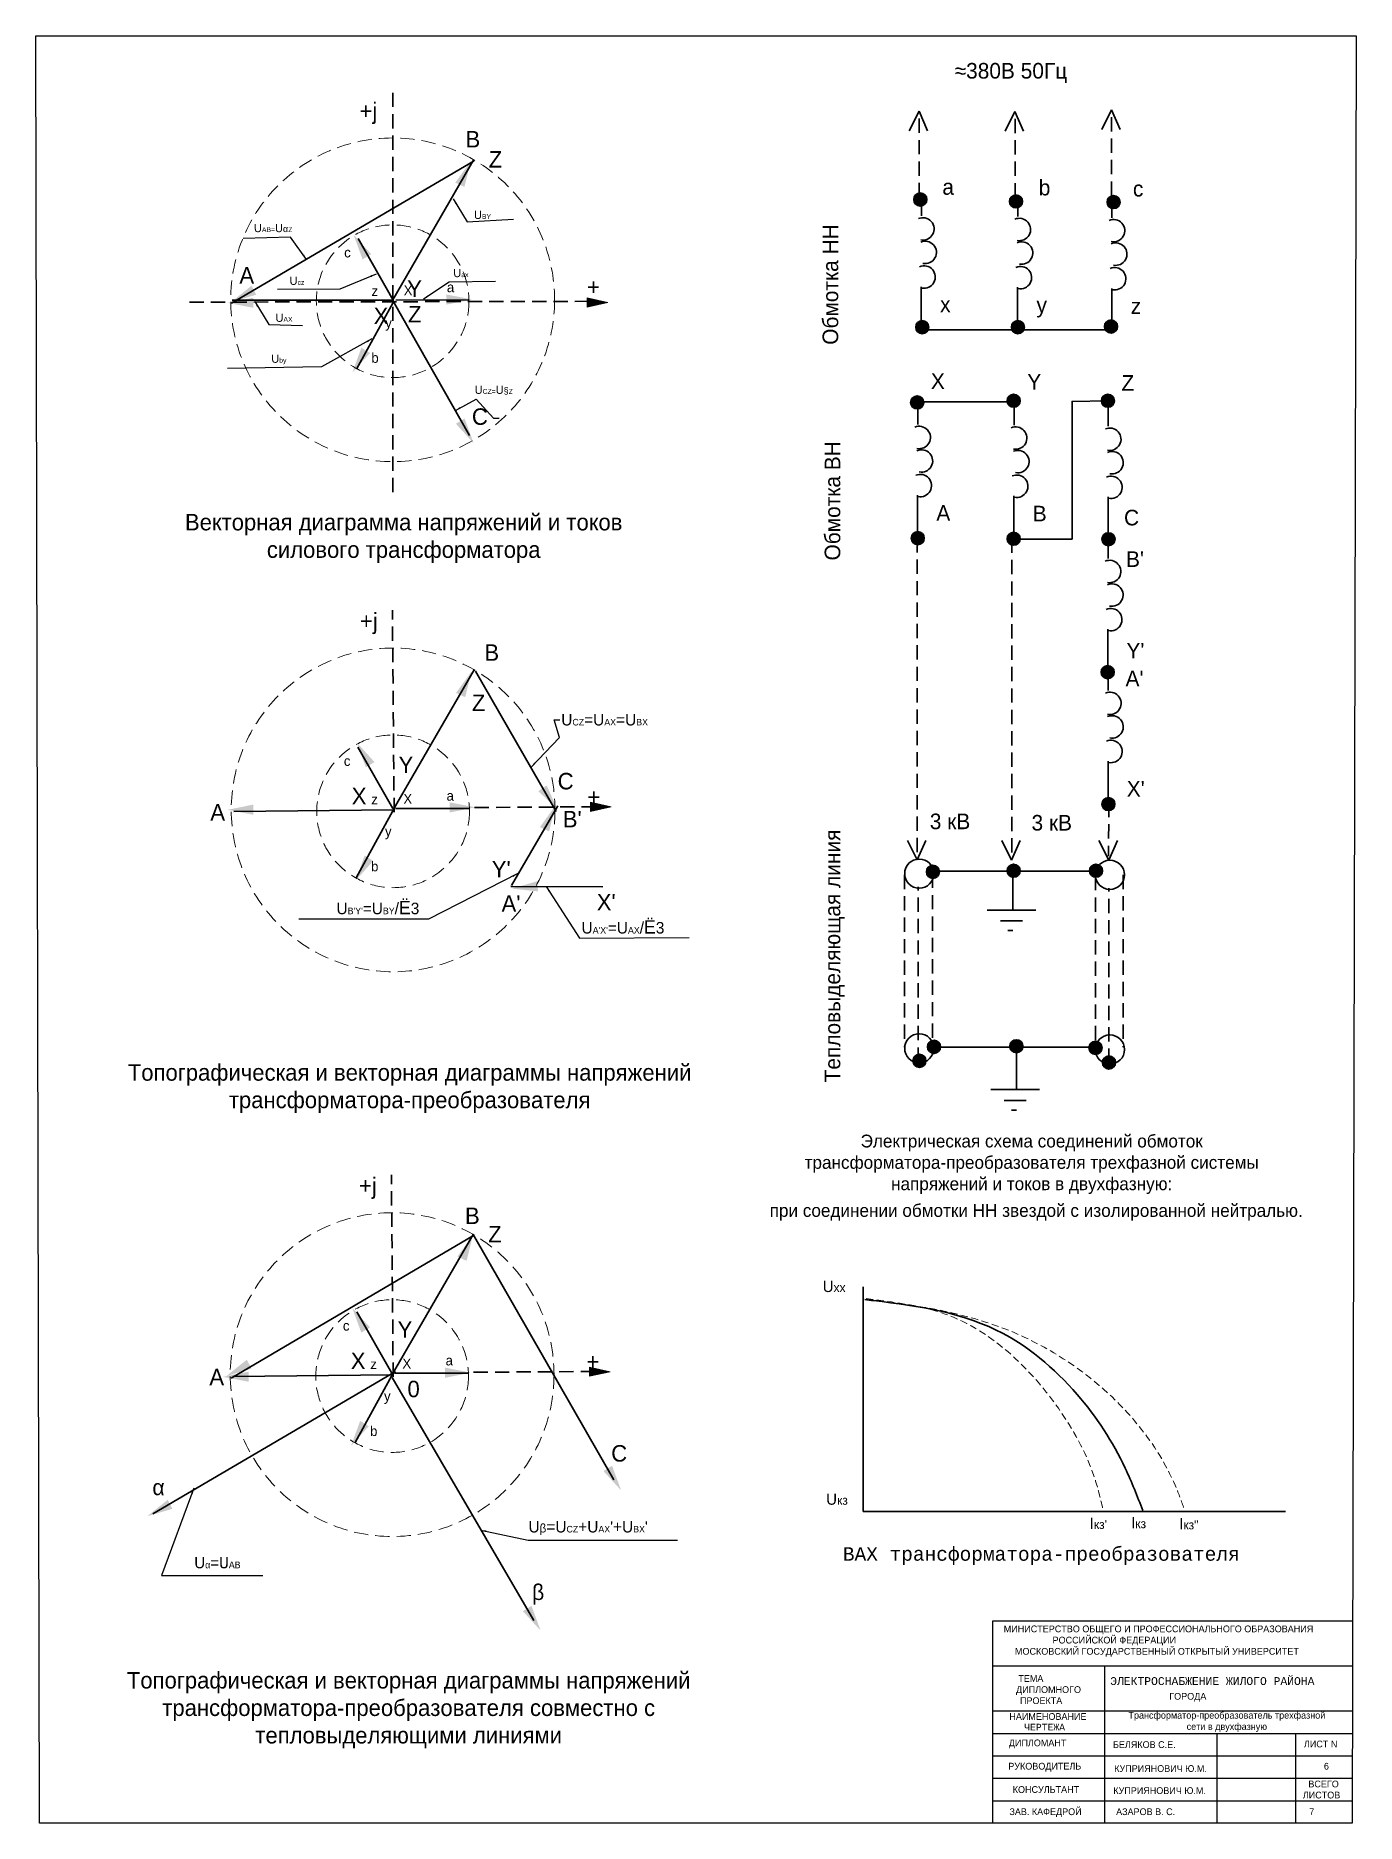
# Paper-space layout 'Layout2' of a CAD drawing. Header units: millimetres. Extents: x 12 to 600, y 4 to 800.
import ezdxf

# ---------------------------------------------------------------- set-up
doc = ezdxf.new("R2010")
doc.units = ezdxf.units.MM
for name, pattern in [('ACAD_ISO03W100', [30, 12, -18]), ('DASHED2', [9.525, 6.35, -3.175]), ('HIDDEN2', [4.7625, 3.175, -1.5875])]:
    doc.linetypes.add(name, pattern=pattern)
doc.layers.add('Чертеж', color=7, linetype='Continuous', lineweight=50)
doc.dimstyles.new('ISO-25', dxfattribs={"dimtxt": 2.5, "dimasz": 2.5, "dimexe": 1.25, "dimexo": 0.625, "dimtad": 1, "dimtxsty": 'Standard', "dimcen": 2.5, "dimadec": 0, "dimazin": 0, "dimtfac": 1, "dimtmove": 0, "dimatfit": 3, "dimfxl": 0, "dimarcsym": 0})

# ---------------------------------------------------------------- blocks, each defined once
blk = doc.blocks.new('A$C13915169')
at = {"layer": 'Чертеж', "lineweight": 5}
blk.add_hatch(color=256, dxfattribs=at).paths.add_polyline_path([(0, 2.79), (0, 0), (6.24, 1.39)])
for p, q in [((0, 2.79), (0, 0)), ((6.24, 1.39), (0, 2.79)), ((0, 0), (6.24, 1.39))]:
    blk.add_line(p, q, dxfattribs=at)
blk = doc.blocks.new('A$C4DE16A95')
at = {"layer": 'Чертеж', "lineweight": 35}
h = blk.add_hatch(color=256, dxfattribs=at)
edge = h.paths.add_edge_path()
edge.add_arc((1.26, 1.26), 1.26, 0, 360)
blk.add_circle((1.26, 1.26), 1.26, dxfattribs=at)

psp = doc.layouts.new('Layout2')

# ---------------------------------------------------------------- hatches: boundary and pattern name
at = {"layer": 'Чертеж', "lineweight": 35}
for color, points in [(1, [(202.74, 732.48), (198.65, 734.39), (205.51, 743.84)]), (5, [(161.27, 702.54), (157.4, 700.22), (153.4, 711.2)]), (1, [(108, 688.51), (110.07, 684.51), (98.87, 681.19)]), (5, [(194.69, 680.1), (194.69, 684.61), (206.16, 682.41)]), (1, [(108.85, 683.18), (108.85, 678.66), (97.38, 680.87)]), (5, [(156.87, 660.92), (160.73, 658.58), (152.9, 649.92)]), (1, [(198.91, 627.09), (202.78, 629.42), (206.81, 618.45)]), (1, [(203.08, 505.41), (198.99, 507.32), (205.85, 516.77)]), (5, [(162.71, 476.53), (158.83, 474.22), (154.84, 485.19)]), (1, [(235.62, 463.55), (239.32, 466.14), (244.08, 455.47)]), (1, [(108.76, 457.6), (108.76, 453.09), (97.29, 455.3)]), (5, [(196.12, 454.09), (196.12, 458.61), (207.59, 456.4)]), (1, [(240.38, 445.67), (236.29, 447.58), (243.15, 457.03)]), (5, [(158.31, 434.91), (162.17, 432.57), (154.33, 423.91)]), (1, [(235.06, 423.5), (235.45, 419), (223.83, 420.21)]), (1, [(203.7, 254.57), (199.61, 256.49), (206.46, 265.94)]), (5, [(160.7, 224.95), (156.83, 222.64), (152.84, 233.61)]), (1, [(105.9, 210.61), (107.98, 206.6), (96.77, 203.29)]), (5, [(194.12, 202.52), (194.12, 207.03), (205.59, 204.82)]), (1, [(106.76, 205.28), (106.76, 200.76), (95.29, 202.97)]), (5, [(156.31, 183.34), (160.17, 181), (152.33, 172.33)]), (1, [(264.55, 161.06), (268.42, 163.38), (272.44, 152.42)]), (3, [(70.71, 148.24), (72.78, 144.23), (61.58, 140.92)]), (3, [(228.7, 98.7), (232.56, 101.03), (236.59, 90.06)])]:
    psp.add_hatch(color=color, dxfattribs=at).paths.add_polyline_path(points)

# ---------------------------------------------------------------- linework, layer by layer
for p, q in [((11.99, 799.74), (599.51, 799.74)), ((13.67, 4.3), (11.99, 799.74)), ((599.51, 799.74), (597.68, 4.3)), ((437.68, 94.3), (437.68, 4.3)), ((597.68, 94.3), (437.68, 94.3)), ((437.68, 74.3), (597.68, 74.3)), ((487.68, 4.3), (487.68, 74.3)), ((437.68, 54.3), (597.68, 54.3)), ((437.68, 44.3), (597.68, 44.3)), ((537.68, 4.3), (537.68, 44.3)), ((572.68, 4.3), (572.68, 44.3)), ((437.68, 34.3), (597.68, 34.3)), ((437.68, 24.3), (597.68, 24.3)), ((437.68, 14.3), (597.68, 14.3)), ((597.68, 4.3), (13.67, 4.3))]:
    psp.add_line(p, q)
at = {"layer": 'Чертеж', "linetype": 'DASHED2', "lineweight": 35}
for p, q in [((170.79, 596.61), (170.79, 775.67)), ((404.98, 727.95), (404.98, 763.91)), ((447.69, 727.84), (447.69, 763.8)), ((490.68, 728.58), (490.68, 764.54)), ((80.43, 681.2), (262.78, 681.57)), ((404.22, 576.13), (404.22, 434.69)), ((446.21, 576), (446.21, 434.33)), ((171.44, 454.31), (170.65, 544.14)), ((207.25, 456.31), (264.34, 456.68)), ((489.44, 458.37), (489.24, 434.64)), ((398.59, 426.35), (398.59, 349.68)), ((411.02, 426.89), (411.02, 350.22)), ((483.43, 425.81), (483.43, 349.14)), ((495.86, 426.35), (495.86, 349.68)), ((404.54, 343.21), (404.54, 420.95)), ((489.38, 342.67), (489.38, 420.41)), ((171.02, 203.01), (170.22, 292.84)), ((206.82, 205.01), (263.92, 205.37))]:
    psp.add_line(p, q, dxfattribs=at)
at = {"layer": 'Чертеж', "lineweight": 35}
for p, q in [((404.97, 766.18), (400.6, 757.44)), ((408.79, 757.44), (404.97, 766.18)), ((447.68, 766.07), (443.3, 757.33)), ((451.5, 757.33), (447.68, 766.07)), ((490.67, 766.81), (486.3, 758.07)), ((494.5, 758.07), (490.67, 766.81)), ((406.04, 719.55), (406.04, 728.06)), ((448.93, 719.27), (448.93, 727.78)), ((490.84, 718.78), (490.84, 727.29)), ((405.97, 688.08), (405.97, 668.87)), ((448.86, 687.79), (448.86, 668.58)), ((490.77, 687.3), (490.77, 668.09)), ((170.79, 682.23), (170.79, 682.23)), ((171.25, 681.3), (170.79, 682.23)), ((405.97, 668.87), (491.04, 668.87)), ((403.27, 636.78), (447.07, 636.78)), ((489.19, 625.96), (489.19, 637.28)), ((404.39, 626.74), (404.39, 635.25)), ((447.28, 626.46), (447.28, 634.96)), ((404.31, 595.26), (404.31, 576.05)), ((447.21, 594.98), (447.21, 575.77)), ((489.11, 594.49), (489.11, 575.28)), ((489.11, 567.09), (489.11, 575.6)), ((489.04, 535.61), (489.04, 516.4)), ((489.21, 508.41), (489.21, 516.92)), ((489.14, 476.93), (489.14, 457.72)), ((170.98, 455.24), (170.98, 455.24)), ((171.44, 454.31), (170.98, 455.24)), ((404.2, 432.96), (399.83, 441.7)), ((408.03, 441.7), (404.2, 432.96)), ((446.2, 432.83), (441.82, 441.57)), ((450.02, 441.57), (446.2, 432.83)), ((489.43, 432.83), (485.05, 441.57)), ((493.25, 441.57), (489.43, 432.83)), ((411.56, 427.97), (482.35, 427.97)), ((446.69, 428.51), (446.69, 410.7)), ((435.34, 410.7), (456.95, 410.7)), ((441.28, 405.84), (451.01, 405.84)), ((444.53, 401.52), (446.69, 401.52)), ((412.64, 349.68), (482.89, 349.68)), ((448.31, 348.6), (448.31, 330.79)), ((436.96, 330.79), (458.58, 330.79)), ((442.9, 325.93), (452.63, 325.93)), ((446.15, 321.61), (448.31, 321.61)), ((171.02, 203.01), (170.55, 203.94)), ((170.55, 203.94), (170.55, 203.94))]:
    psp.add_line(p, q, dxfattribs=at)
at = {"layer": 'Чертеж', "color": 1, "lineweight": 35}
for p, q in [((207.03, 744.12), (99.11, 680.68)), ((170.79, 682.23), (206.89, 744.61)), ((170.79, 682.02), (99.33, 682.02)), ((171.02, 681.63), (205.02, 621.92)), ((170.98, 455.24), (207.09, 517.63)), ((207.58, 517.01), (243.55, 454.54)), ((171.15, 455.21), (100.06, 454.47)), ((223.68, 421.62), (244.22, 457.04)), ((264.24, 421.06), (223.29, 421.14)), ((206.79, 265.83), (98.87, 202.39)), ((170.55, 203.94), (206.66, 266.33)), ((206.66, 266.33), (269.24, 157.1)), ((170.72, 203.9), (99.63, 203.17))]:
    psp.add_line(p, q, dxfattribs=at)
at = {"layer": 'Чертеж', "color": 5, "lineweight": 35}
for p, q in [((171.04, 682.13), (155.45, 709.45)), ((170.99, 681.1), (154.71, 651.31)), ((172.14, 682.13), (204.81, 682.22)), ((170.9, 455.85), (155.31, 483.17)), ((170.85, 454.82), (154.57, 425.03)), ((172, 455.85), (204.67, 455.94)), ((170.47, 204.55), (154.88, 231.86)), ((170.42, 203.52), (154.14, 173.72)), ((171.57, 204.55), (204.24, 204.64))]:
    psp.add_line(p, q, dxfattribs=at)
at = {"layer": 'Чертеж', "color": 3, "lineweight": 35}
for p, q in [((172.02, 205.4), (64.1, 141.96)), ((170.62, 202.61), (233.6, 94.58))]:
    psp.add_line(p, q, dxfattribs=at)
at = {"layer": 'Чертеж', "lineweight": 35}
for points in [[(447.21, 575.77), (473.05, 575.77), (473.05, 637.04), (488.93, 637.28)], [(380.2, 242.98), (380.2, 143.07), (568.01, 143.07)]]:
    psp.add_lwpolyline(points, dxfattribs=at)
at = {"layer": 'Чертеж', "linetype": 'DASHED2', "lineweight": 20}
for centre, radius in [((170.79, 682.23), 72.03), ((170.79, 681.59), 33.97), ((170.98, 455.24), 72.03), ((170.98, 454.61), 33.97), ((170.55, 203.94), 72.03), ((170.55, 203.3), 33.97)]:
    psp.add_circle(centre, radius, dxfattribs=at)
at = {"layer": 'Чертеж', "lineweight": 35}
for centre in [(405.08, 426.89), (489.92, 426.35), (405.08, 349.15), (489.92, 348.61)]:
    psp.add_circle(centre, 6.48, dxfattribs=at)
for centre in [(406.72, 713.8), (449.62, 713.52), (491.52, 713.02), (407.72, 703.34), (450.61, 703.05), (492.52, 702.56), (407.22, 692.38), (450.11, 692.1), (492.02, 691.6), (405.07, 620.98), (447.96, 620.7), (489.87, 620.21), (406.07, 610.52), (448.96, 610.24), (490.86, 609.75), (405.57, 599.56), (448.46, 599.28), (490.37, 598.79), (489.79, 561.33), (490.79, 550.87), (490.29, 539.91), (489.89, 502.66), (490.89, 492.19), (490.39, 481.24)]:
    psp.add_arc(centre, 4.99, 258.50768, 113.52069, dxfattribs=at)
psp.add_spline([(380.9, 237.35), (439.34, 223.8), (475.34, 195.13), (496.74, 162.3), (504.56, 143.54)], degree=3, dxfattribs=at)
at = {"layer": 'Чертеж', "linetype": 'HIDDEN2', "lineweight": 20}
for points in [[(381.42, 237.87), (440.39, 225.36), (504.04, 179.5), (519.69, 152.92), (523.35, 143.02)], [(381.83, 237.02), (414.17, 231.74), (468.27, 187.1), (483.27, 157.43), (487, 143.34)]]:
    psp.add_spline(points, degree=3, dxfattribs=at)

# ---------------------------------------------------------------- block references
at = {"layer": 'Чертеж', "lineweight": 35, "zscale": 2.316696873692221}
for p, xscale, yscale in [((402.63, 723.97), 2.316696873692221, 2.316696873692221), ((445.2, 723.1), 2.316696873692221, 2.316696873692221), ((488.64, 722.81), 2.316696873692221, 2.316696873692221), ((403.5, 667.16), 2.316696873692221, 2.316696873692221), ((446.07, 667.16), 2.316696873692221, 2.316696873692221), ((487.48, 667.45), 2.316696873692221, 2.316696873692221), ((401.26, 633.67), 2.316696873692221, 2.316696873692221), ((444.16, 634.39), 2.316696873692221, 2.316696873692221), ((486.1, 634.39), 2.316696873692221, 2.316696873692221), ((401.5, 573.23), 2.316696873692221, 2.316696873692221), ((444.16, 572.99), 2.316696873692221, 2.316696873692221), ((486.34, 572.75), 2.316696873692221, 2.316696873692221), ((485.99, 513.62), 2.316696873692211, 2.316696873692211), ((486.32, 454.91), 2.316696873692211, 2.316696873692211), ((408.25, 424.78), 2.316696873692221, 2.316696873692221), ((444.16, 425.26), 2.316696873692221, 2.316696873692221), ((480.8, 425.26), 2.316696873692221, 2.316696873692221), ((408.73, 346.91), 2.316696873692221, 2.316696873692221), ((445.37, 347.15), 2.316696873692221, 2.316696873692221), ((480.56, 346.43), 2.316696873692221, 2.316696873692221), ((402.22, 340.65), 2.316696873692221, 2.316696873692221), ((486.58, 339.92), 2.316696873692221, 2.316696873692221)]:
    psp.add_blockref('A$C4DE16A95', p, dxfattribs=dict(at, xscale=xscale, yscale=yscale))
at = {"layer": 'Чертеж', "lineweight": 5, "xscale": 1.467270525111591, "yscale": 1.467270525111591, "zscale": 1.467270525111591}
for p in [(257.32, 678.95), (258.79, 454.52), (258.36, 203.21)]:
    psp.add_blockref('A$C13915169', p, dxfattribs=at)

# ---------------------------------------------------------------- texts
for s, p in [('МИНИСТЕРСТВО ОБЩЕГО И ПРОФЕССИОНАЛЬНОГО ОБРАЗОВАНИЯ', (442.68, 89.3)), ('               РОССИЙСКОЙ ФЕДЕРАЦИИ', (447.68, 84.3)), ('МОСКОВСКИЙ ГОСУДАРСТВЕННЫЙ ОТКРЫТЫЙ УНИВЕРСИТЕТ', (447.68, 79.3)), ('ДИПЛОМНОГО', (448.16, 62.28)), ('    ТЕМА', (444.7, 67.22)), ('  ПРОЕКТА', (447.67, 57.34)), ('          ГОРОДА', (505.18, 59.3)), ('НАИМЕНОВАНИЕ', (445.18, 50.3)), ('  ДИПЛОМАНТ', (442.72, 38.57)), ('БЕЛЯКОВ С.Е.', (491.28, 37.8)), ('ЛИСТ N', (576.23, 38.07)), ('РУКОВОДИТЕЛЬ', (444.7, 28.19)), ('КУПРИЯНОВИЧ Ю.М.', (491.84, 27.15)), ('6', (585.13, 28.19)), ('КОНСУЛЬТАНТ', (446.68, 17.81)), ('КУПРИЯНОВИЧ Ю.М.', (491.43, 17.34)), ('ЛИСТОВ', (575.74, 15.34)), ('ВСЕГО', (578.21, 20.28)), ('ЗАВ. КАФЕДРОЙ', (445.2, 7.93)), ('АЗАРОВ В. С.', (492.67, 7.93)), ('   7', (575.24, 7.93))]:
    psp.add_text(s, height=3).set_placement(p)
at = {"attachment_point": 1}
for s, insert, char_height, width in [('{\\Fmonotxt.shx;ЭЛЕКТРОСНАБЖЕНИЕ ЖИЛОГО РАЙОНА}', (490.05, 69.32), 3.5, 105), ('{\\Fmonotxt.shx;ЧЕРТЕЖА}', (451.78, 48.58), 3, 19)]:
    psp.add_mtext(s, dxfattribs=dict(at, insert=insert, char_height=char_height, width=width))
at = {"layer": 'Чертеж', "lineweight": 20}
for s, insert, char_height, width, attachment_point in [('{\\fSymbol|b0|i0|c2|p18;»}380В 50Гц', (420.83, 787.64), 6.9501, 69.0285, 1), ('a', (415.36, 735.93), 6.95, 11.4676, 1), ('b', (458.25, 735.65), 6.95, 11.4676, 1), ('c', (500.16, 735.15), 6.95, 11.4676, 1), ('U{\\H0.6x;AB=}U{\\Fgreeks.shx;\\H0.8x;a\\Ftxt.shx;\\H0.75x;Z}', (109.07, 716.03), 3.6682, 20.6831, 1), ('U{\\H0.6x;BY}', (206.97, 721.88), 3.6682, 10.1469, 1), ('U{\\H0.6x;cz}', (124.92, 692.54), 3.6682, 20.6831, 1), ('U{\\H0.6x;ax}', (197.75, 696), 3.6682, 20.6831, 1), ('x', (414.35, 683.68), 6.95, 11.4676, 1), ('y', (457.24, 683.4), 6.95, 11.4676, 1), ('z', (499.15, 682.91), 6.95, 11.4676, 1), ('U{\\H0.6x;AX}', (118.65, 676.11), 3.6682, 10.1469, 1), ('U{\\H0.6x;by}', (116.77, 657.88), 3.6682, 20.6831, 1), ('X', (410.26, 649.5), 6.95, 11.4676, 1), ('Y', (453.15, 649.22), 6.95, 11.4676, 1), ('Z', (495.06, 648.73), 6.95, 11.4676, 1), ('U{\\H0.6x;CZ=}U{\\fPanRoman|b0|i0|c2|p2;\\H0.8x;§\\Ftxt.shx;\\H0.75x;Z}', (207.27, 644.04), 3.6682, 20.6831, 1), ('A', (412.69, 590.87), 6.95, 11.4676, 1), ('B', (455.59, 590.59), 6.95, 11.4676, 1), ('C', (496.19, 588.79), 6.95, 11.4676, 1), ('Векторная диаграмма напряжений и токов силового трансформатора', (175.69, 576.08), 7.3364, 206.6098, 5), ("B'", (497.09, 570.32), 6.95, 11.4677, 1), ("Y'", (497.27, 529.57), 6.95, 11.4677, 1), ("A'", (496.86, 517.18), 6.95, 11.4677, 1), ('U{\\H0.5714x;CZ}=U{\\H0.5714x;AX}=U{\\H0.5714x;BX}', (245.79, 495.35), 5.1354, 46.9126, 4), ("X'", (497.41, 468.13), 6.95, 11.4677, 1), ('3 кВ', (409.77, 453.61), 6.95, 27.0516, 1), ('3 кВ', (455.03, 453), 6.95, 27.0516, 1), ("U{\\H0.5714x;B'Y'}=U{\\H0.5714x;BY}/{\\fPanRoman|b0|i0|c2|p2;\\H1.143x;Ё}3", (182.65, 411.72), 5.1354, 47.5344, 6), ("U{\\H0.5714x;A'X'}=U{\\H0.5714x;AX}/{\\fPanRoman|b0|i0|c2|p2;\\H1.143x;Ё}3", (254.82, 406.09), 5.1354, 62.208, 1), ('Топографическая и векторная диаграммы напряжений трансформатора-преобразователя', (178.33, 331.19), 7.3364, 284.6273, 5), ('Электрическая схема соединений обмоток трансформатора-преобразователя трехфазной системы напряжений и токов в двухфазную:', (455.11, 297.52), 5.7009, 245.3671, 5), ('при соединении обмотки НН звездой с изолированной нейтралью.', (457.12, 276.13), 5.7009, 242.5251, 5), ("U{\\fSymbol|b0|i0|c2|p18;\\H0.75x;b}=U{\\H0.5714x;CZ}+U{\\H0.5714x;AX\\H1.704x;'}+U{\\H0.5714x;BX\\H1.704x;'}", (231.23, 138.84), 5.13545, 93.7209, 1), ('{\\Fmonotxt.shx;ВАХ трансформатора-преобразователя}', (371.1, 127.13), 6, 205.1834, 1), ('U{\\fSymbol|b0|i0|c2|p18;\\H0.6x;a\\H1.667x;=\\Fmonotxt.shx;U\\H0.6x;AB}', (82.52, 122.77), 5, 24.89, 1), ('Топографическая и векторная диаграммы напряжений трансформатора-преобразователя совместно с тепловыделяющими линиями', (177.91, 54.64), 7.33635, 284.6273, 5)]:
    psp.add_mtext(s, dxfattribs=dict(at, insert=insert, char_height=char_height, width=width, attachment_point=attachment_point))
at = {"layer": 'Чертеж', "lineweight": 35, "attachment_point": 1}
for s, insert, char_height, width in [('+j', (156.03, 769.98), 7.336, 7.8204), ('+', (257.24, 691.71), 7.34, 7.8204), ('+j', (156.22, 542.99), 7.336, 7.8204), ('+', (257.44, 464.72), 7.34, 7.8204), ('+j', (155.79, 291.69), 7.336, 7.8204), ('U{\\fTxt|b0|i0|c204|p2;\\H0.8x;хх}', (362.12, 245.69), 5, 11.479), ('+', (257.01, 213.42), 7.34, 7.8204), ('U{\\fTxt|b0|i0|c204|p2;\\H0.8x;кз}', (363.68, 151.04), 5, 12.5225), ("I{\\fTxt|b0|i0|c204|p2;\\H0.8x;кз'}", (480.92, 140.27), 5, 12.5225), ('I{\\fTxt|b0|i0|c204|p2;\\H0.8x;кз}', (499.35, 140.61), 5, 12.5225), ('I{\\fTxt|b0|i0|c204|p2;\\H0.8x;кз"}', (520.74, 140.08), 5, 12.5225)]:
    psp.add_mtext(s, dxfattribs=dict(at, insert=insert, char_height=char_height, width=width))
at = {"layer": 'Чертеж', "color": 1, "lineweight": 35, "width": 5.6876, "attachment_point": 1}
for s, insert, char_height in [('B', (203.21, 757.37), 7.34), ('Z', (213.52, 748.41), 7.34), ('A', (102.6, 696.81), 7.34), ('Y', (177.26, 690.88), 7.34), ('X', (162.33, 678.8), 7.34), ('Z', (177.62, 679.51), 7.34), ('C', (206.05, 633.93), 7.34), ('B', (211.6, 528.94), 7.34), ('Z', (206, 506.54), 7.34), ('Y', (173.41, 478.98), 7.34), ('C', (244.2, 471.71), 7.34), ('X', (152.58, 465.07), 7.34), ('A', (89.66, 457.85), 7.34), ("B'", (246.49, 454.79), 7.336), ("Y'", (214.9, 432.53), 7.336), ("A'", (219.24, 417.24), 7.336), ("X'", (261.6, 417.87), 7.336), ('B', (202.98, 278.29), 7.34), ('Z', (213.29, 270.12), 7.34), ('Y', (172.98, 227.68), 7.34), ('X', (152.15, 213.76), 7.34), ('A', (89.23, 206.55), 7.34), ('C', (268.03, 172.58), 7.34)]:
    psp.add_mtext(s, dxfattribs=dict(at, insert=insert, char_height=char_height))
at = {"layer": 'Чертеж', "lineweight": 20, "attachment_point": 1, "rotation": 90}
for s, insert, char_height, width in [('Обмотка НН', (362.07, 662.22), 6.95, 71.872), ('Обмотка ВН', (362.99, 566.23), 6.95, 71.8721), ('Тепловыделяющая линия', (363, 333.98), 6.9501, 152.9309)]:
    psp.add_mtext(s, dxfattribs=dict(at, insert=insert, char_height=char_height, width=width))
at = {"layer": 'Чертеж', "color": 5, "lineweight": 35, "char_height": 4.4, "width": 5.6876, "attachment_point": 1}
for s, insert in [('c', (149.21, 705.5)), ('z', (161.39, 688.38)), ('X', (175.68, 688.64)), ('a', (194.9, 690.03)), ('y', (167.49, 674.19)), ('b', (161.29, 658.6)), ('c', (149.07, 479.22)), ('X', (175.54, 462.36)), ('a', (194.77, 463.75)), ('z', (161.25, 462.11)), ('y', (167.36, 447.91)), ('b', (161.16, 432.32)), ('c', (148.64, 227.92)), ('z', (160.82, 210.8)), ('X', (175.11, 211.05)), ('a', (194.34, 212.45)), ('y', (166.93, 196.61)), ('b', (160.73, 181.02))]:
    psp.add_mtext(s, dxfattribs=dict(at, insert=insert))
at = {"layer": 'Чертеж', "color": 3, "lineweight": 35, "width": 5.6876, "attachment_point": 1}
for s, insert, char_height in [('0', (177.38, 201.22), 7.34), ('{\\fSymbol|b0|i0|c2|p18;a}', (63.91, 157.29), 7), ('{\\fSymbol|b0|i0|c2|p18;b}', (232.84, 110.66), 7)]:
    psp.add_mtext(s, dxfattribs=dict(at, insert=insert, char_height=char_height))
at = {"layer": 'Чертеж', "linetype": 'ACAD_ISO03W100', "lineweight": 20, "insert": (541.95, 49.4), "char_height": 3, "width": 87.7634, "attachment_point": 5}
psp.add_mtext('Трансформатор-преобразователь трехфазной сети в двухфазную', dxfattribs=at)

# ---------------------------------------------------------------- leaders
at = {"layer": 'Чертеж', "lineweight": 20, "annotation_type": 0, "has_hookline": 1}
for points, hookline_direction, text_width in [([(197.75, 727.18), (203.98, 716.96), (224.55, 718.11)], 0, 7.34), ([(132.52, 700.15), (125.38, 710.05), (104.33, 709.59)], 1, 18.34), ([(163.39, 693.71), (147.28, 687.02), (119.55, 686.79)], 1, 7.34), ([(184.53, 682.63), (195.91, 690.25), (216.5, 690.48)], 0, 7.34), ([(109.43, 681.42), (115.66, 671.2), (130.7, 670.74)], 0, 7.34), ([(161.58, 664.86), (139.13, 652.36), (97.28, 651.67)], 1, 7.34), ([(198.68, 632.99), (207.96, 638.06), (215.6, 629.54), (218.1, 629.54)], 0, 17.69), ([(232.37, 474.29), (245.03, 487.5), (242.67, 495.35), (245.17, 495.35)], 0, 42.31), ([(226.46, 426.88), (186.66, 406.58), (129.08, 406.58)], 1, 42.98), ([(239.15, 421.12), (253.97, 398.11), (302.65, 398.48)], 0, 42.98), ([(82.36, 153.49), (67.98, 114.57), (112.98, 114.57)], 0, 21.85), ([(209.99, 134.74), (231.13, 130.31), (297.46, 130.31)], 0, 91.94)]:
    psp.add_leader(points, dimstyle='ISO-25', override={"dimgap": 0.625, "dimtad": 0, "dimdec": 4, "dimtdec": 4, "dimfrac": 2}, dxfattribs=dict(at, hookline_direction=hookline_direction, text_width=text_width))

doc.saveas('drawing.dxf')
